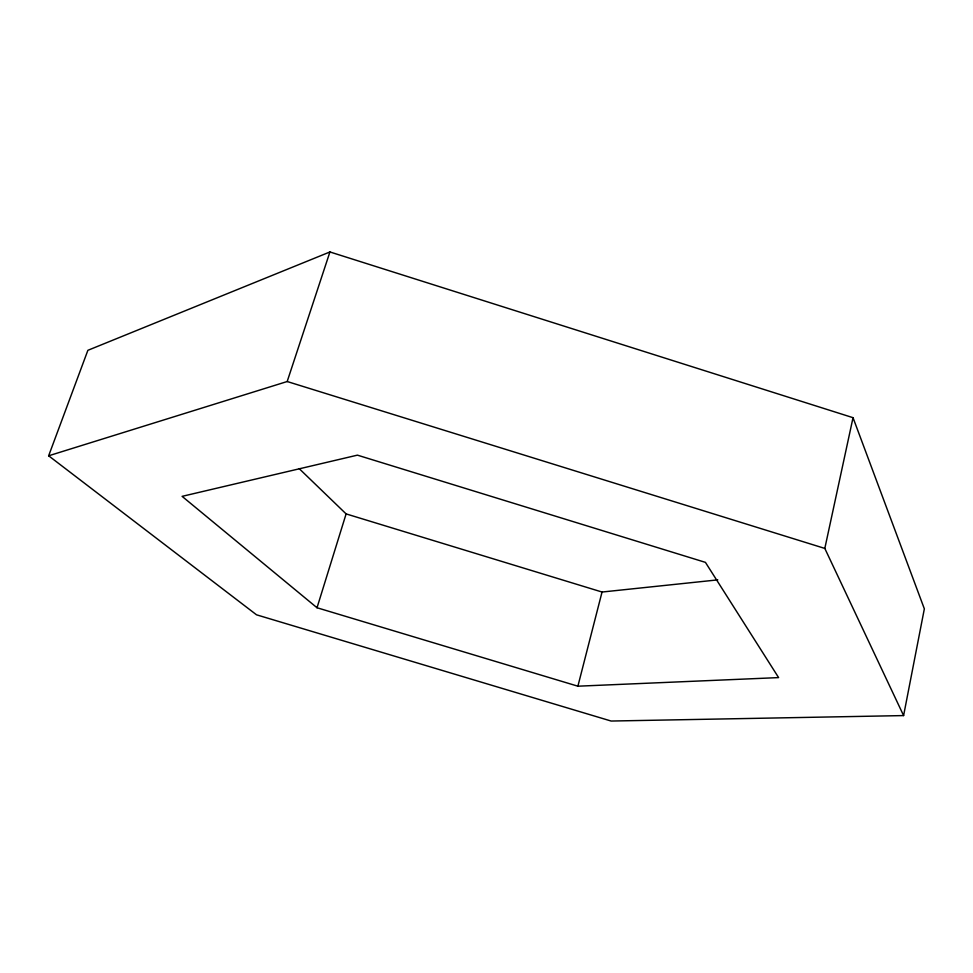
<?xml version="1.0" encoding="UTF-8"?>
<svg xmlns="http://www.w3.org/2000/svg" width="973" height="973" viewBox="0 0 973 973"><rect width="100%" height="100%" fill="white"/><g stroke="black" fill="none" stroke-linecap="round" stroke-linejoin="round"><path stroke-width="1.46" d="M903.601 715.581L924.35 608.843L853.029 417.685L329.932 251.958L87.874 350.316L48.65 455.79L256.531 614.814L611.141 721.042L903.601 715.581L824.812 548.419L853.029 417.685M577.889 686.196L778.607 677.597L705.437 562.37L357.419 455.145L182.109 496.352L317.016 607.748L577.889 686.196L602.044 592.034L717.794 579.872M317.016 607.748L346.108 513.902L299.161 468.597M48.65 455.79L287.181 381.525L329.932 251.958M346.108 513.902L602.044 592.034M287.181 381.525L824.812 548.419"/></g></svg>
